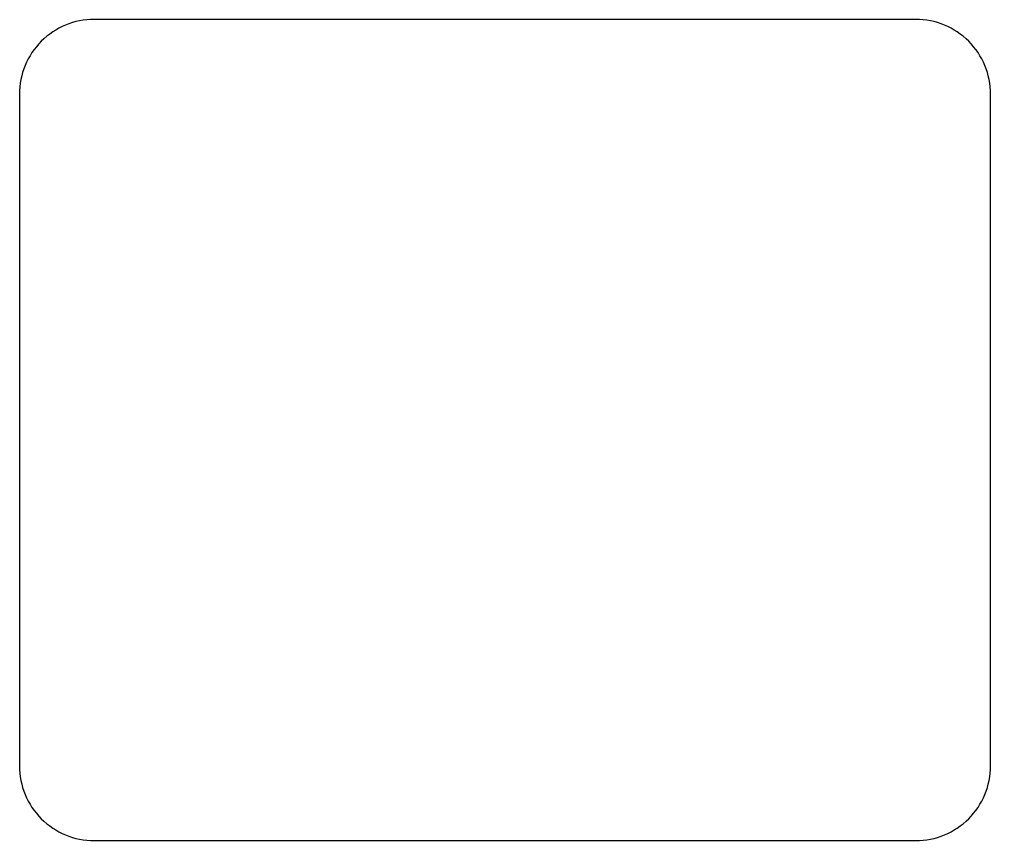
# Model space of a CAD drawing. Header units: millimetres. Extents: x -33 to 0, y -27.9 to 0.
import ezdxf

# ---------------------------------------------------------------- set-up
doc = ezdxf.new("R2010")
doc.units = ezdxf.units.MM
doc.layers.get('0').update_dxf_attribs({"linetype": 'CONTINUOUS'})

msp = doc.modelspace()

# ---------------------------------------------------------------- linework, layer by layer
msp.add_lwpolyline([(0, -2.54, 0.414214), (-2.54, 0), (-30.48, 0, 0.414214), (-33.02, -2.54), (-33.02, -25.4, 0.414214), (-30.48, -27.94), (-2.54, -27.94, 0.414214), (0, -25.4)], format="xyb", close=True)

doc.saveas('drawing.dxf')
